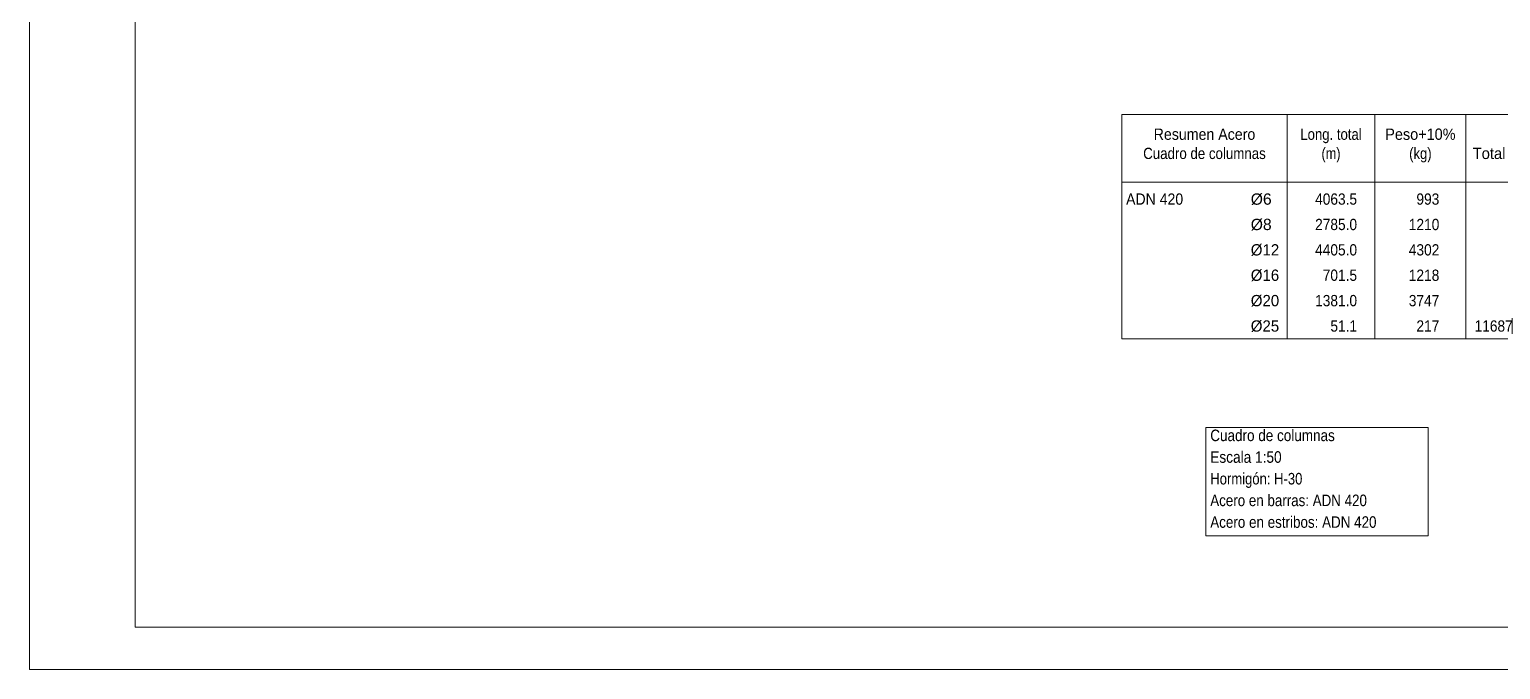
# Model space of a CAD drawing. Header units: millimetres. Extents: x 0 to 59.4, y 0 to 93.5.
# Drawn here: x 0 to 34.79, y 48.36 to 63.49 of the extents above; entities that cross this region are included whole.
import ezdxf
from ezdxf.enums import TextEntityAlignment as Align

# ---------------------------------------------------------------- set-up
doc = ezdxf.new("R2010")
doc.units = ezdxf.units.MM
for name, color, linetype, lineweight in [('CUADRO_LINEAS_DE_LA_TABLA_DE_COMPUTO_DEL_CUADRO_DE_COLUMNAS', 1, 'Continuous', 9), ('CUADRO_TEXTOS_DE_LA_TABLA_DE_COMPUTO_DEL_CUADRO_DE_COLUMNAS', 1, 'Continuous', 9), ('RECUAD_LIMITES', 2, 'Continuous', 0), ('RECUAD_MARCO', 1, 'Continuous', 20), ('TABLAS', 1, 'Continuous', 0), ('TEXTO_TABLAS', 1, 'Continuous', 0)]:
    doc.layers.add(name, color=color, linetype=linetype, lineweight=lineweight)
doc.styles.add('CYPETXT_romans', font='arial.ttf', dxfattribs={"height": 0.2})

msp = doc.modelspace()

# ---------------------------------------------------------------- linework, layer by layer
at = {"layer": 'CUADRO_TEXTOS_DE_LA_TABLA_DE_COMPUTO_DEL_CUADRO_DE_COLUMNAS', "lineweight": 5}
for p, q in [((27.82322, 54.08392), (33.07678, 54.08392)), ((27.82322, 54.08392), (27.82322, 51.52275)), ((33.07678, 54.08392), (33.07678, 51.52275)), ((27.82322, 51.52275), (33.07678, 51.52275))]:
    msp.add_line(p, q, dxfattribs=at)
at = {"layer": 'RECUAD_LIMITES'}
msp.add_lwpolyline([(0, 48.36), (59.4, 48.36), (59.4, 90.36), (0, 90.36), (0, 48.36)], close=True, dxfattribs=at)
at = {"layer": 'RECUAD_MARCO'}
msp.add_lwpolyline([(2.5, 49.36), (58.4, 49.36), (58.4, 89.36), (2.5, 89.36), (2.5, 49.36)], close=True, dxfattribs=at)
at = {"layer": 'TABLAS'}
for p, q in [((29.742, 56.18113), (29.742, 61.48113)), ((31.818, 56.18113), (31.818, 61.48113)), ((33.97, 56.18113), (33.97, 61.48113)), ((25.834, 59.88113), (35.066, 59.88113))]:
    msp.add_line(p, q, dxfattribs=at)
msp.add_lwpolyline([(25.834, 56.18113), (35.066, 56.18113), (35.066, 61.48113), (25.834, 61.48113), (25.834, 56.18113)], close=True, dxfattribs=at)

# ---------------------------------------------------------------- texts
at = {"layer": 'CUADRO_LINEAS_DE_LA_TABLA_DE_COMPUTO_DEL_CUADRO_DE_COLUMNAS', "style": 'CYPETXT_romans'}
for s, width, p in [('Cuadro de columnas', 0.83596, (27.92482, 53.75915)), ('Escala 1:50', 0.845796, (27.92482, 53.24692)), ('Hormigón: H-30', 0.808194, (27.92482, 52.73469)), ('Acero en barras: ADN 420', 0.827218, (27.92482, 52.22245)), ('Acero en estribos: ADN 420', 0.830636, (27.92482, 51.71022))]:
    msp.add_text(s, height=0.2733333, dxfattribs=dict(at, width=width)).set_placement(p)
at = {"layer": 'TEXTO_TABLAS', "style": 'CYPETXT_romans'}
for s, height, width, p in [('Resumen Acero', 0.2666667, 0.899775, (27.788, 61.01446)), ('Long. total', 0.2666667, 0.834718, (30.78, 61.01446)), ('Peso+10%', 0.266667, 0.916489, (32.894, 61.01446)), ('Cuadro de columnas', 0.2666667, 0.843289, (27.788, 60.56113)), ('(m)', 0.266667, 0.805297, (30.78, 60.56113)), ('(kg)', 0.266667, 0.827954, (32.894, 60.56113)), ('Total', 0.266667, 0.935673, (34.518, 60.56113))]:
    msp.add_text(s, height=height, dxfattribs=dict(at, width=width)).set_placement(p, align=Align.MIDDLE_CENTER)
for s, width, p in [('ADN 420', 0.893197, (25.934, 59.48113)), ('%%c6', 0.99505, (28.882, 59.48113)), ('%%c8', 0.99505, (28.882, 58.88113)), ('%%c12', 0.955414, (28.882, 58.28113)), ('%%c16', 0.955414, (28.882, 57.68113)), ('%%c20', 0.955414, (28.882, 57.08113)), ('%%c25', 0.955414, (28.882, 56.48113))]:
    msp.add_text(s, height=0.266667, dxfattribs=dict(at, width=width)).set_placement(p, align=Align.MIDDLE_LEFT)
for s, width, p in [('4063.5', 0.870384, (31.396, 59.48113)), ('993', 0.872274, (33.342, 59.48113)), ('2785.0', 0.870384, (31.396, 58.88113)), ('1210', 0.872274, (33.342, 58.88113)), ('4405.0', 0.870384, (31.396, 58.28113)), ('4302', 0.872274, (33.342, 58.28113)), ('701.5', 0.869965, (31.396, 57.68113)), ('1218', 0.872274, (33.342, 57.68113)), ('1381.0', 0.870384, (31.396, 57.08113)), ('3747', 0.872274, (33.342, 57.08113)), ('51.1', 0.869308, (31.396, 56.48113)), ('217', 0.872274, (33.342, 56.48113)), ('11687', 0.872274, (35.078, 56.48113))]:
    msp.add_text(s, height=0.266667, dxfattribs=dict(at, width=width)).set_placement(p, align=Align.MIDDLE_RIGHT)

doc.saveas('drawing.dxf')
